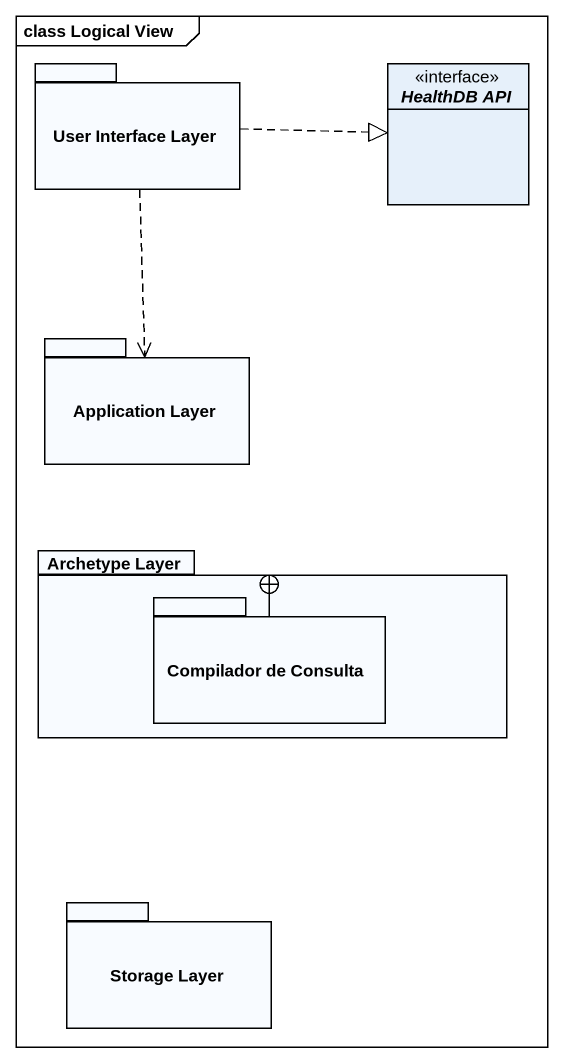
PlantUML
@startuml
mainframe class Logical View
hide circle
hide empty members
package "User Interface Layer" as User_Interface_Layer {
}
interface "HealthDB API" as HealthDB_API <<interface>>
package "Application Layer" as Application_Layer {
}
package "Archetype Layer" as Archetype_Layer {
  package "Compilador de Consulta" as Compilador_de_Consulta {
  }
}
package "Storage Layer" as Storage_Layer {
}
User_Interface_Layer .right.|> HealthDB_API
User_Interface_Layer ..> Application_Layer
Compilador_de_Consulta -up-+ Archetype_Layer
@enduml
